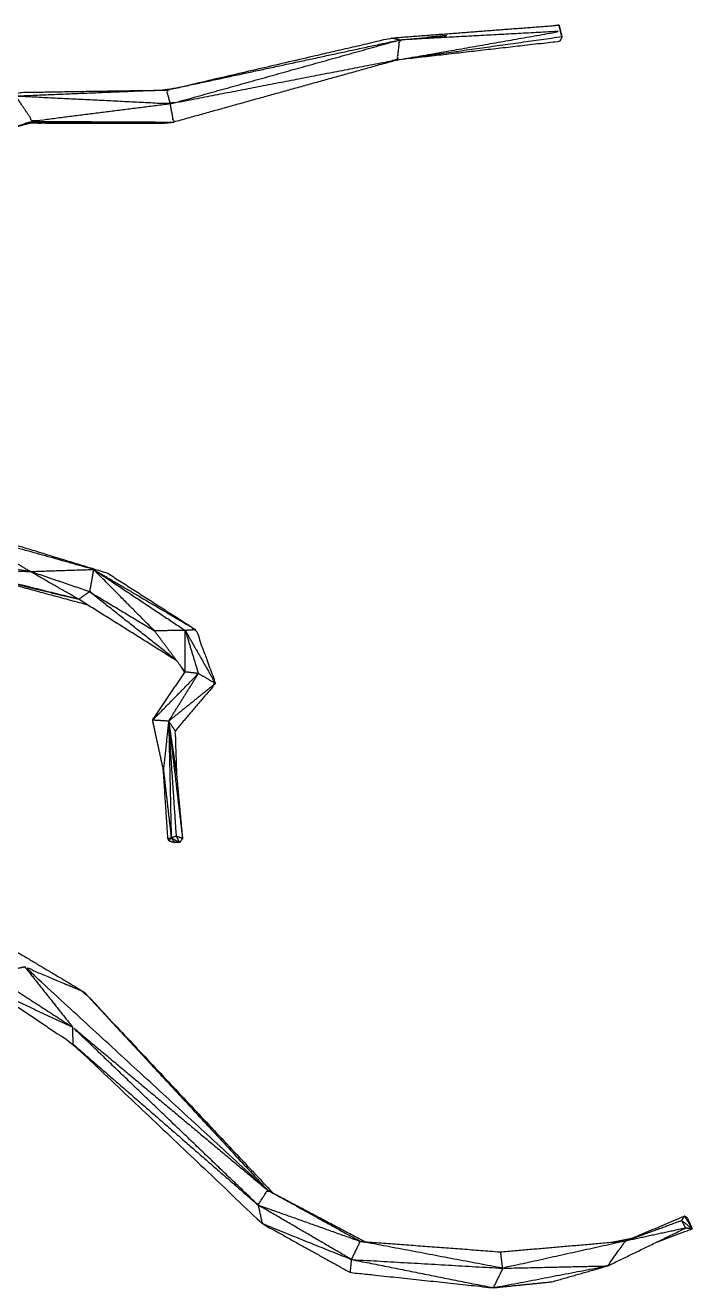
# Model space of a CAD drawing. Header units: centimetres. Extents: x 7653 to 15270, y 5751 to 14937.
# Drawn here: x 9808 to 10105, y 13166 to 13729 of the extents above; entities that cross this region are included whole.
import ezdxf

# ---------------------------------------------------------------- set-up
doc = ezdxf.new("R2010")
doc.units = ezdxf.units.CM
doc.layers.add('Make2D$Visible$Curves$Layer0', color=7, linetype='Continuous', true_color=0x000000)

msp = doc.modelspace()

# ---------------------------------------------------------------- linework, layer by layer
at = {"layer": 'Make2D$Visible$Curves$Layer0'}
for points, knots in [([(9632.5, 13627.84), (9651.52, 13645.2), (9670.54, 13662.57), (9700.77, 13671.92), (9731, 13681.27), (9734.08, 13681.89), (9737.16, 13682.51), (9755.43, 13685.49), (9773.69, 13688.48), (9789.9, 13693.56), (9806.11, 13698.64), (9838.54, 13699.14), (9870.96, 13699.65), (9920.95, 13711.24), (9970.93, 13722.84), (10007.37, 13725.62), (10043.8, 13728.4)], [0, 0, 0, 1, 1, 2, 2, 3, 3, 4, 4, 5, 5, 6, 6, 7, 7, 8, 8, 8]), ([(10045.61, 13728.51), (10045.93, 13727.16), (10046.25, 13725.81), (10046.56, 13724.57), (10046.87, 13723.33), (10046.24, 13725.92), (10045.61, 13728.51)], [0, 0, 0, 1, 1, 2, 2, 3, 3, 3]), ([(9872.57, 13693.49), (9923.54, 13707.71), (9974.5, 13721.94), (9973.99, 13717.48), (9973.48, 13713.01), (9923.03, 13703.25), (9872.57, 13693.49), (9838.21, 13695.18), (9803.84, 13696.88)], [0, 0, 0, 1, 1, 2, 2, 3, 3, 4, 4, 4]), ([(9973.48, 13713.01), (10009.87, 13719.41), (10046.25, 13725.81), (10010.38, 13723.88), (9974.5, 13721.94)], [0, 0, 0, 1, 1, 2, 2, 2]), ([(10046.87, 13723.33), (10046.38, 13722.31), (10045.89, 13721.28), (10009.69, 13717.14), (9973.48, 13713.01)], [0, 0, 0, 1, 1, 2, 2, 2]), ([(9973.48, 13713.01), (9973.48, 13713.01), (9973.48, 13713.01), (9923.77, 13699.2), (9874.07, 13685.38)], [2.999978, 2.999978, 2.999978, 3, 3, 4, 4, 4]), ([(9872.57, 13693.49), (9871.77, 13696.57), (9870.96, 13699.65), (9837.4, 13698.26), (9803.84, 13696.88)], [0, 0, 0, 1, 1, 2, 2, 2]), ([(9872.57, 13693.49), (9841.98, 13689.61), (9811.38, 13685.73), (9807.61, 13691.3), (9803.84, 13696.88)], [0, 0, 0, 1, 1, 2, 2, 2]), ([(9811.38, 13685.73), (9842.72, 13685.56), (9874.07, 13685.38), (9873.32, 13689.43), (9872.57, 13693.49)], [0, 0, 0, 1, 1, 2, 2, 2]), ([(9788.65, 13678.85), (9799.33, 13681.92), (9810.02, 13685), (9839.71, 13684.95), (9869.4, 13684.89), (9871.73, 13685.13), (9874.07, 13685.38)], [0.48576, 0.48576, 0.48576, 1, 1, 2, 2, 3, 3, 3]), ([(9810.26, 13485.3), (9787.04, 13488.99), (9763.82, 13492.67), (9773.62, 13497.15), (9783.41, 13501.62)], [0, 0, 0, 1, 1, 2, 2, 2]), ([(9838.41, 13486.23), (9824.34, 13485.77), (9810.26, 13485.3), (9796.84, 13493.46), (9783.41, 13501.62), (9810.91, 13493.93), (9838.41, 13486.23)], [0, 0, 0, 1, 1, 2, 2, 3, 3, 3]), ([(9776.27, 13486.74), (9780.08, 13485.63), (9783.89, 13484.52), (9807.84, 13478.72), (9831.8, 13472.93)], [0, 0, 0, 1, 1, 2, 2, 2]), ([(9831.8, 13472.93), (9804.04, 13479.84), (9776.27, 13486.74), (9793.27, 13486.02), (9810.26, 13485.3)], [0, 0, 0, 1, 1, 2, 2, 2]), ([(9836.65, 13476.3), (9834.22, 13474.61), (9831.8, 13472.93), (9821.03, 13479.12), (9810.26, 13485.3)], [0, 0, 0, 1, 1, 2, 2, 2]), ([(9838.41, 13486.23), (9837.53, 13481.27), (9836.65, 13476.3), (9851.08, 13467.6), (9865.52, 13458.89)], [0, 0, 0, 1, 1, 2, 2, 2]), ([(9879.19, 13459.08), (9872.35, 13458.98), (9865.52, 13458.89), (9851.97, 13472.56), (9838.41, 13486.23), (9861.19, 13472.8), (9883.98, 13459.36)], [0, 0, 0, 1, 1, 2, 2, 3, 3, 3]), ([(9698.81, 13462.74), (9706.38, 13467.76), (9713.94, 13472.79), (9748.92, 13478.65), (9783.89, 13484.52), (9809.77, 13477.52), (9835.65, 13470.52)], [0, 0, 0, 1, 1, 2, 2, 2.944199, 2.944199, 2.944199]), ([(9844.9, 13484.42), (9864.44, 13471.89), (9883.98, 13459.36), (9888.32, 13447.4), (9892.67, 13435.44), (9883.68, 13424.87), (9874.7, 13414.3), (9875.02, 13404.59), (9875.34, 13394.87), (9876.67, 13380.64), (9877.99, 13366.41), (9877.37, 13365.53), (9876.76, 13364.64), (9875.65, 13364.61), (9874.54, 13364.59), (9873.29, 13364.94), (9872.03, 13365.28), (9871.77, 13365.89), (9871.5, 13366.49), (9870.48, 13381.83), (9869.47, 13397.16), (9867.07, 13408.14), (9864.67, 13419.13), (9871.9, 13429.87), (9879.13, 13440.6)], [0, 0, 0, 1, 1, 2, 2, 3, 3, 4, 4, 5, 5, 6, 6, 7, 7, 8, 8, 9, 9, 10, 10, 11, 11, 12, 12, 12]), ([(9701.09, 13464.25), (9714.6, 13435.63), (9728.1, 13407.01), (9738.65, 13370.35), (9749.2, 13333.68), (9771.46, 13327.95), (9793.71, 13322.22), (9813.86, 13310.23), (9834.01, 13298.24), (9876.11, 13253.44), (9918.2, 13208.65)], [-0.996966, -0.996966, -0.996966, 0, 0, 1, 1, 2, 2, 3, 3, 3.998938, 3.998938, 3.998938]), ([(9879.13, 13440.6), (9879.13, 13440.6), (9879.13, 13440.6), (9872.33, 13449.75), (9865.52, 13458.89)], [0.999992, 0.999992, 0.999992, 1, 1, 2, 2, 2]), ([(9885.06, 13439.88), (9882.13, 13449.48), (9879.19, 13459.08), (9879.16, 13449.84), (9879.13, 13440.6), (9882.1, 13440.24), (9885.06, 13439.88)], [0, 0, 0, 1, 1, 2, 2, 3, 3, 3]), ([(9875.31, 13367.42), (9873.57, 13393.04), (9871.83, 13418.67), (9872.4, 13392.7), (9872.98, 13366.74)], [0, 0, 0, 1, 1, 2, 2, 2]), ([(9871.83, 13418.67), (9874.91, 13392.54), (9877.99, 13366.41), (9876.65, 13366.92), (9875.31, 13367.42)], [0, 0, 0, 1, 1, 2, 2, 2]), ([(9875.31, 13367.42), (9876.03, 13366.03), (9876.76, 13364.64), (9874.87, 13365.69), (9872.98, 13366.74), (9874.14, 13367.08), (9875.31, 13367.42)], [0, 0, 0, 1, 1, 2, 2, 3, 3, 3]), ([(9792.87, 13305.91), (9792.98, 13302.59), (9793.09, 13299.26), (9811.11, 13290.84), (9829.12, 13282.42)], [0, 0, 0, 1, 1, 2, 2, 2]), ([(9807.84, 13309.27), (9800.35, 13307.59), (9792.87, 13305.91), (9811, 13294.16), (9829.12, 13282.42)], [0, 0, 0, 1, 1, 2, 2, 2]), ([(9915.86, 13209.88), (9861.85, 13259.58), (9807.84, 13309.27), (9820.92, 13303.76), (9834.01, 13298.24)], [0, 0, 0, 1, 1, 2, 2, 2]), ([(9743.37, 13293.84), (9751.9, 13298.68), (9760.43, 13303.52), (9776.76, 13301.39), (9793.09, 13299.26), (9811.23, 13287.02), (9829.36, 13274.78), (9871.43, 13234.89), (9913.5, 13195), (9933.02, 13184.13), (9952.55, 13173.27), (9984.45, 13169.85), (10016.34, 13166.42), (10029.39, 13167.76), (10042.44, 13169.09)], [-1, -1, -1, 0, 0, 1, 1, 2, 2, 3, 3, 4, 4, 5, 5, 6, 6, 6]), ([(9911.63, 13203.27), (9870.38, 13242.84), (9829.12, 13282.42), (9872.49, 13246.15), (9915.86, 13209.88)], [0, 0, 0, 1, 1, 2, 2, 2]), ([(9911.63, 13203.27), (9913.75, 13206.58), (9915.86, 13209.88), (9936.47, 13198.49), (9957.08, 13187.1)], [0, 0, 0, 1, 1, 2, 2, 2]), ([(9911.63, 13203.27), (9912.56, 13199.13), (9913.5, 13195), (9933.31, 13187.01), (9953.13, 13179.02)], [0, 0, 0, 1, 1, 2, 2, 2]), ([(9953.13, 13179.02), (9932.38, 13191.15), (9911.63, 13203.27), (9934.36, 13195.19), (9957.08, 13187.1)], [0, 0, 0, 1, 1, 2, 2, 2]), ([(10075.11, 13187.21), (10088.26, 13192.8), (10101.42, 13198.38), (10101.95, 13198.06), (10102.48, 13197.74), (10103.45, 13195.69), (10104.42, 13193.64)], [0, 0, 0, 1, 1, 2, 2, 3, 3, 3]), ([(10100.1, 13196.39), (10100.76, 13197.39), (10101.42, 13198.38), (10103.13, 13195.53), (10104.84, 13192.68), (10102.47, 13194.53), (10100.1, 13196.39)], [0, 0, 0, 1, 1, 2, 2, 3, 3, 3]), ([(10042.44, 13169.09), (10054.86, 13172.63), (10067.28, 13176.17), (10084.57, 13184.57), (10101.86, 13192.97)], [0, 0, 0, 1, 1, 2, 2, 2]), ([(10075.11, 13187.21), (10088.48, 13190.09), (10101.86, 13192.97), (10100.98, 13194.68), (10100.1, 13196.39), (10087.6, 13191.8), (10075.11, 13187.21)], [0, 0, 0, 1, 1, 2, 2, 3, 3, 3]), ([(10088.7, 13186.58), (10096.77, 13189.63), (10104.84, 13192.68), (10104.63, 13193.16), (10104.42, 13193.64)], [0.741463, 0.741463, 0.741463, 1, 1, 2, 2, 2]), ([(10020.51, 13175.11), (9986.82, 13177.06), (9953.13, 13179.02), (9955.1, 13183.06), (9957.08, 13187.1), (9988.79, 13181.1), (10020.51, 13175.11)], [0, 0, 0, 1, 1, 2, 2, 3, 3, 3]), ([(9957.08, 13187.1), (9988.32, 13184.75), (10019.57, 13182.41), (10047.34, 13184.81), (10075.11, 13187.21)], [-1, -1, -1, 0, 0, 1, 1, 1]), ([(10075.11, 13187.21), (10071.19, 13181.69), (10067.28, 13176.17), (10043.89, 13175.64), (10020.51, 13175.11), (10047.81, 13181.16), (10075.11, 13187.21)], [0, 0, 0, 1, 1, 2, 2, 3, 3, 3]), ([(10020.51, 13175.11), (10018.43, 13170.77), (10016.34, 13166.42), (10041.81, 13171.3), (10067.28, 13176.17)], [0, 0, 0, 1, 1, 2, 2, 2])]:
    msp.add_open_spline(points, degree=2, knots=knots, dxfattribs=at)
for points in [[(10045.61, 13728.51), (10044.71, 13728.46), (10043.8, 13728.4)], [(9870.96, 13699.65), (9922.73, 13710.79), (9974.5, 13721.94)], [(9974.5, 13721.94), (9972.72, 13722.39), (9970.93, 13722.84)], [(10046.87, 13723.33), (10010.18, 13718.17), (9973.48, 13713.01)], [(9974.5, 13721.94), (9985.1, 13722.92), (9995.7, 13723.9)], [(9995.34, 13723.88), (9990.94, 13723.47), (9986.53, 13723.06)], [(9973.36, 13712.99), (9973.42, 13713), (9973.48, 13713)], [(9809.92, 13685.29), (9794.17, 13680.52), (9778.42, 13675.75)], [(9808.18, 13684.79), (9809.78, 13685.26), (9811.38, 13685.73)], [(9811.38, 13685.73), (9810.7, 13685.37), (9810.02, 13685)], [(9810.02, 13685), (9842.04, 13685.19), (9874.07, 13685.38)], [(9844.9, 13484.42), (9818.08, 13492.64), (9791.27, 13500.87)], [(9836.65, 13476.3), (9823.46, 13480.8), (9810.26, 13485.3)], [(9838.41, 13486.23), (9858.8, 13472.65), (9879.19, 13459.08)], [(9875.4, 13445.61), (9856.02, 13460.96), (9836.65, 13476.3)], [(9875.48, 13445.51), (9853.64, 13459.22), (9831.8, 13472.93)], [(9883.98, 13459.36), (9881.58, 13459.22), (9879.19, 13459.08)], [(9879.19, 13459.08), (9885.93, 13447.26), (9892.67, 13435.44)], [(9875.48, 13445.51), (9875.48, 13445.52), (9875.47, 13445.52)], [(9864.67, 13419.13), (9874.86, 13429.5), (9885.06, 13439.88)], [(9871.83, 13418.67), (9878.45, 13429.28), (9885.06, 13439.88)], [(9876.52, 13444.12), (9877.72, 13442.21), (9878.93, 13440.31)], [(9892.67, 13435.44), (9888.87, 13437.66), (9885.06, 13439.88)], [(9892.67, 13435.44), (9882.25, 13427.06), (9871.83, 13418.67)], [(9871.83, 13418.67), (9868.25, 13418.9), (9864.67, 13419.13)], [(9871.83, 13418.67), (9870.65, 13407.92), (9869.47, 13397.16)], [(9871.83, 13418.67), (9873.59, 13406.77), (9875.34, 13394.87)], [(9871.83, 13418.67), (9873.27, 13416.49), (9874.7, 13414.3)], [(9869.47, 13397.16), (9871.22, 13381.95), (9872.98, 13366.74)], [(9871.5, 13366.49), (9872.24, 13366.62), (9872.98, 13366.74)], [(9872.03, 13365.28), (9872.51, 13366.01), (9872.98, 13366.74)], [(9872.98, 13366.74), (9873.76, 13365.66), (9874.54, 13364.59)], [(9807.84, 13309.27), (9818.48, 13295.84), (9829.12, 13282.42)], [(9834.01, 13298.24), (9874.94, 13254.06), (9915.86, 13209.88)], [(9829.36, 13274.78), (9829.24, 13278.6), (9829.12, 13282.42)], [(9829.36, 13274.78), (9870.5, 13239.02), (9911.63, 13203.27)], [(9915.86, 13209.88), (9937.55, 13198.41), (9959.24, 13186.94)], [(9918.2, 13208.64), (9918.2, 13208.65), (9918.19, 13208.65)], [(10104.42, 13193.64), (10102.92, 13196.01), (10101.42, 13198.38)], [(10104.84, 13192.68), (10103.35, 13192.83), (10101.86, 13192.97)], [(10069.06, 13186.68), (10073.55, 13187.57), (10078.04, 13188.45)], [(10020.51, 13175.11), (10020.04, 13178.76), (10019.57, 13182.41)], [(9953.13, 13179.02), (9952.84, 13176.15), (9952.55, 13173.27)], [(9953.13, 13179.02), (9984.74, 13172.72), (10016.34, 13166.42)]]:
    msp.add_open_spline(points, degree=2, dxfattribs=at)

doc.saveas('drawing.dxf')
